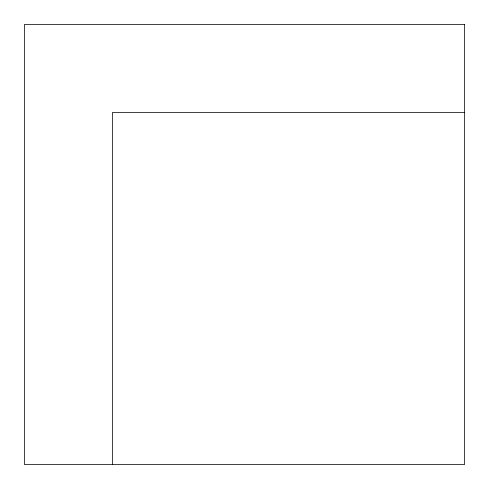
<?xml version="1.0" encoding="UTF-8"?>
<svg xmlns="http://www.w3.org/2000/svg" width="489" height="489" viewBox="0 0 489 489"><rect width="100%" height="100%" fill="white"/><g stroke="black" fill="none" stroke-linecap="round" stroke-linejoin="round"><path stroke-width="0.73" d="M464.55 112.47L112.47 112.47L112.47 464.55M464.55 24.45L24.45 24.45L24.45 464.55L464.55 464.55L464.55 24.45"/></g></svg>
